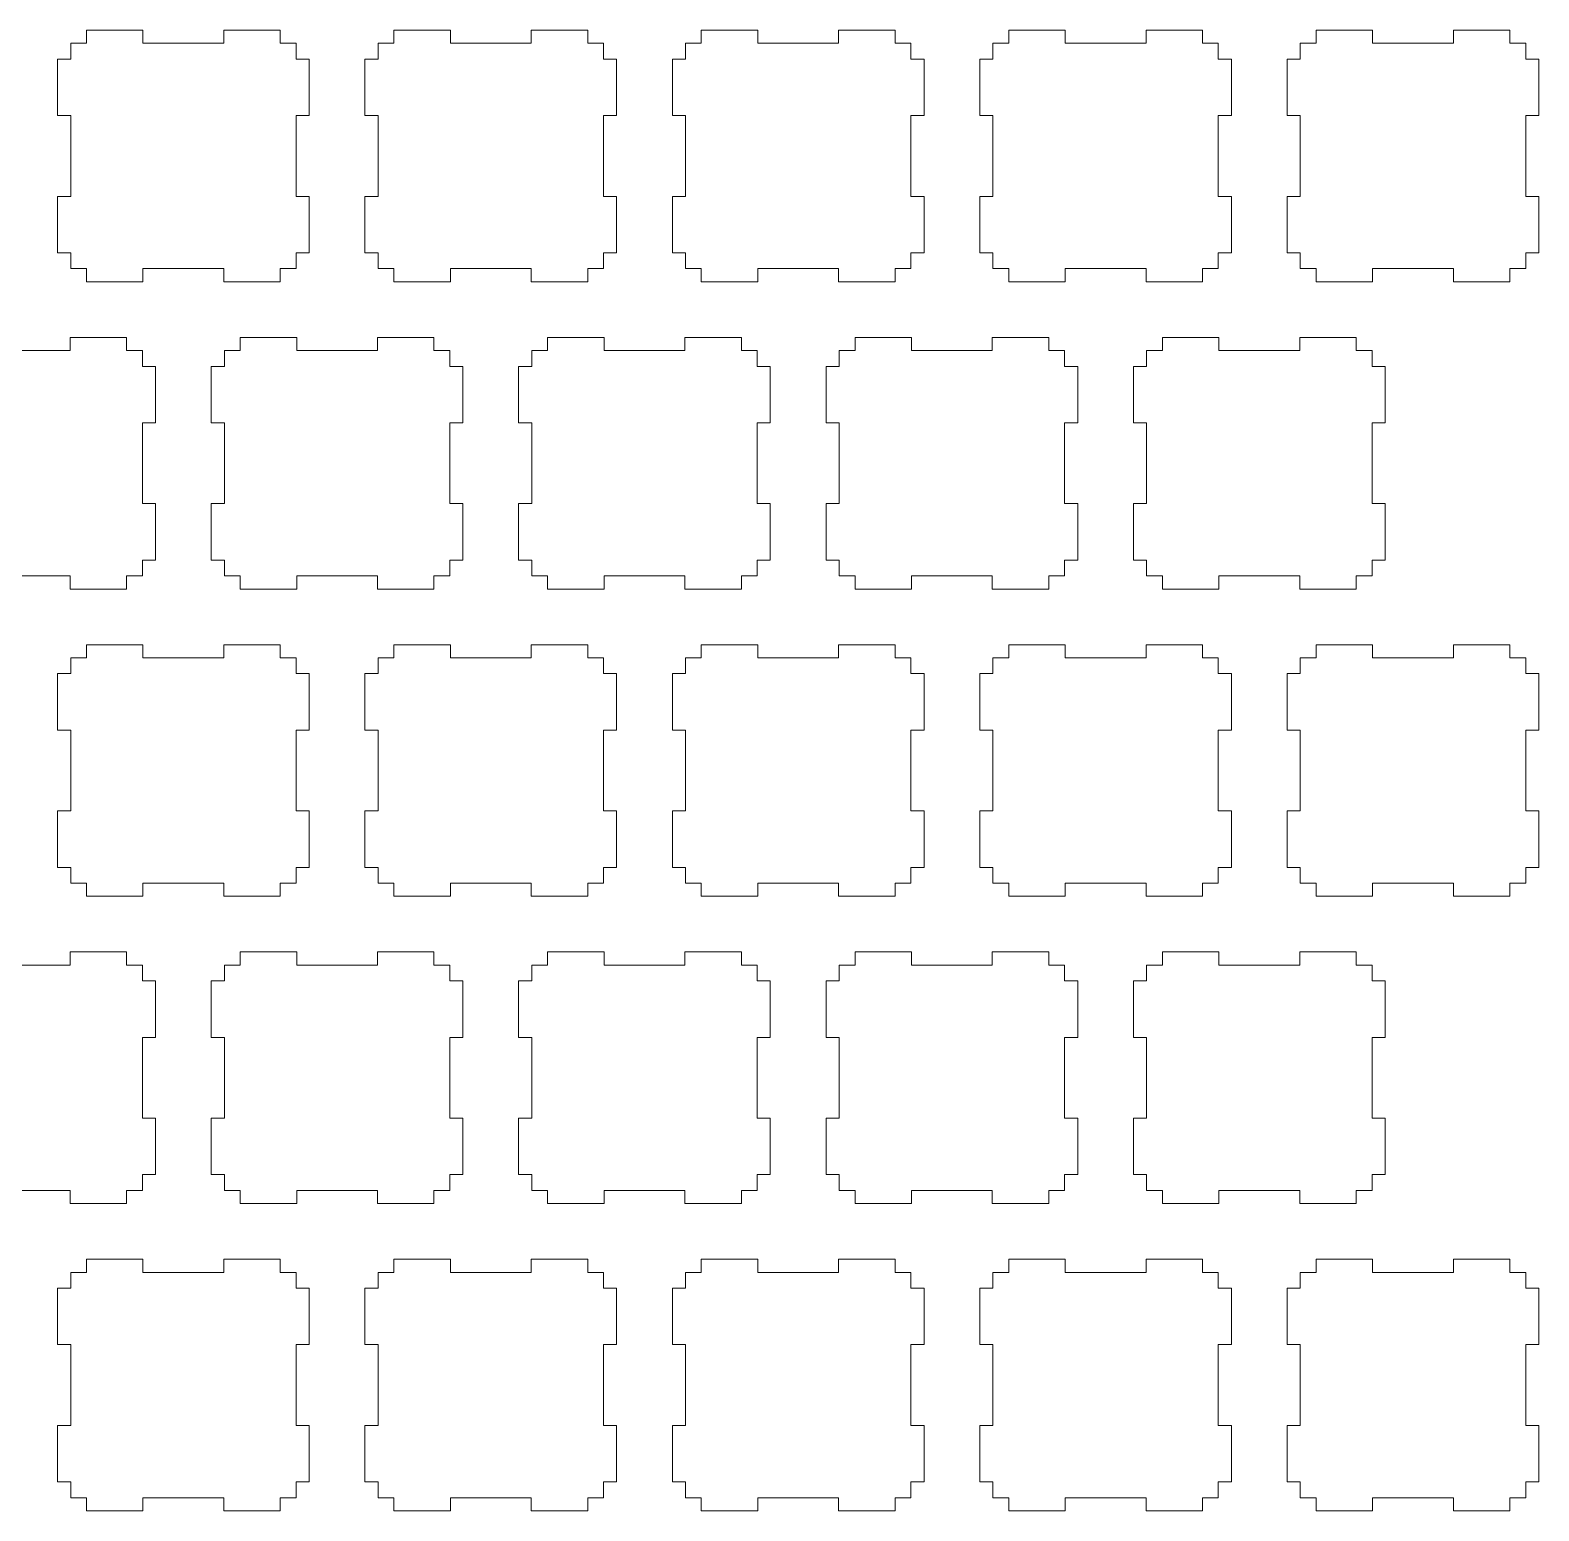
# Model space of a CAD drawing. Header units: inches. Extents: x -3.3 to 9.6, y -4.3 to 1.8.
# Drawn here: x 5.927 to 9.607, y -3 to 0.614 of the extents above; entities that cross this region are included whole.
import ezdxf

# ---------------------------------------------------------------- set-up
doc = ezdxf.new("R2010")
doc.units = ezdxf.units.IN
doc.layers.add('Geometry', color=7, linetype='Continuous', lineweight=18)

msp = doc.modelspace()

# ---------------------------------------------------------------- linework, layer by layer
at = {"layer": 'Geometry'}
for p, q in [((6.064, 0.582), (6.064, 0.614)), ((6.064, 0.614), (6.2018, 0.614)), ((6.2018, 0.614), (6.2018, 0.582)), ((6.399, 0.582), (6.399, 0.614)), ((6.399, 0.614), (6.5368, 0.614)), ((6.5368, 0.614), (6.5368, 0.582)), ((6.814, 0.582), (6.814, 0.614)), ((6.814, 0.614), (6.9518, 0.614)), ((6.9518, 0.614), (6.9518, 0.582)), ((7.149, 0.582), (7.149, 0.614)), ((7.149, 0.614), (7.2868, 0.614)), ((7.2868, 0.614), (7.2868, 0.582)), ((7.564, 0.582), (7.564, 0.614)), ((7.564, 0.614), (7.7018, 0.614)), ((7.7018, 0.614), (7.7018, 0.582)), ((7.899, 0.582), (7.899, 0.614)), ((7.899, 0.614), (8.0368, 0.614)), ((8.0368, 0.614), (8.0368, 0.582)), ((8.314, 0.582), (8.314, 0.614)), ((8.314, 0.614), (8.4518, 0.614)), ((8.4518, 0.614), (8.4518, 0.582)), ((8.649, 0.582), (8.649, 0.614)), ((8.649, 0.614), (8.7868, 0.614)), ((8.7868, 0.614), (8.7868, 0.582)), ((9.064, 0.582), (9.064, 0.614)), ((9.064, 0.614), (9.2018, 0.614)), ((9.2018, 0.614), (9.2018, 0.582)), ((9.399, 0.582), (9.399, 0.614)), ((9.399, 0.614), (9.5368, 0.614)), ((9.5368, 0.614), (9.5368, 0.582)), ((6.0254, 0.5434), (6.0254, 0.582)), ((6.0254, 0.582), (6.064, 0.582)), ((6.2018, 0.582), (6.399, 0.582)), ((6.5368, 0.582), (6.5754, 0.582)), ((6.5754, 0.582), (6.5754, 0.5434)), ((6.7754, 0.5434), (6.7754, 0.582)), ((6.7754, 0.582), (6.814, 0.582)), ((6.9518, 0.582), (7.149, 0.582)), ((7.2868, 0.582), (7.3254, 0.582)), ((7.3254, 0.582), (7.3254, 0.5434)), ((7.5254, 0.5434), (7.5254, 0.582)), ((7.5254, 0.582), (7.564, 0.582)), ((7.7018, 0.582), (7.899, 0.582)), ((8.0368, 0.582), (8.0754, 0.582)), ((8.0754, 0.582), (8.0754, 0.5434)), ((8.2754, 0.5434), (8.2754, 0.582)), ((8.2754, 0.582), (8.314, 0.582)), ((8.4518, 0.582), (8.649, 0.582)), ((8.7868, 0.582), (8.8254, 0.582)), ((8.8254, 0.582), (8.8254, 0.5434)), ((9.0254, 0.5434), (9.0254, 0.582)), ((9.0254, 0.582), (9.064, 0.582)), ((9.2018, 0.582), (9.399, 0.582)), ((9.5368, 0.582), (9.5754, 0.582)), ((9.5754, 0.582), (9.5754, 0.5434)), ((5.9934, 0.4056), (5.9934, 0.5434)), ((5.9934, 0.5434), (6.0254, 0.5434)), ((6.5754, 0.5434), (6.6074, 0.5434)), ((6.6074, 0.5434), (6.6074, 0.4056)), ((6.7434, 0.4056), (6.7434, 0.5434)), ((6.7434, 0.5434), (6.7754, 0.5434)), ((7.3254, 0.5434), (7.3574, 0.5434)), ((7.3574, 0.5434), (7.3574, 0.4056)), ((7.4934, 0.4056), (7.4934, 0.5434)), ((7.4934, 0.5434), (7.5254, 0.5434)), ((8.0754, 0.5434), (8.1074, 0.5434)), ((8.1074, 0.5434), (8.1074, 0.4056)), ((8.2434, 0.4056), (8.2434, 0.5434)), ((8.2434, 0.5434), (8.2754, 0.5434)), ((8.8254, 0.5434), (8.8574, 0.5434)), ((8.8574, 0.5434), (8.8574, 0.4056)), ((8.9934, 0.4056), (8.9934, 0.5434)), ((8.9934, 0.5434), (9.0254, 0.5434)), ((9.5754, 0.5434), (9.6074, 0.5434)), ((9.6074, 0.5434), (9.6074, 0.4056)), ((6.0254, 0.4056), (5.9934, 0.4056)), ((6.0254, 0.2084), (6.0254, 0.4056)), ((6.6074, 0.4056), (6.5754, 0.4056)), ((6.5754, 0.4056), (6.5754, 0.2084)), ((6.7754, 0.4056), (6.7434, 0.4056)), ((6.7754, 0.2084), (6.7754, 0.4056)), ((7.3574, 0.4056), (7.3254, 0.4056)), ((7.3254, 0.4056), (7.3254, 0.2084)), ((7.5254, 0.4056), (7.4934, 0.4056)), ((7.5254, 0.2084), (7.5254, 0.4056)), ((8.1074, 0.4056), (8.0754, 0.4056)), ((8.0754, 0.4056), (8.0754, 0.2084)), ((8.2754, 0.4056), (8.2434, 0.4056)), ((8.2754, 0.2084), (8.2754, 0.4056)), ((8.8574, 0.4056), (8.8254, 0.4056)), ((8.8254, 0.4056), (8.8254, 0.2084)), ((9.0254, 0.4056), (8.9934, 0.4056)), ((9.0254, 0.2084), (9.0254, 0.4056)), ((9.6074, 0.4056), (9.5754, 0.4056)), ((9.5754, 0.4056), (9.5754, 0.2084)), ((5.9934, 0.0706), (5.9934, 0.2084)), ((5.9934, 0.2084), (6.0254, 0.2084)), ((6.5754, 0.2084), (6.6074, 0.2084)), ((6.6074, 0.2084), (6.6074, 0.0706)), ((6.7434, 0.0706), (6.7434, 0.2084)), ((6.7434, 0.2084), (6.7754, 0.2084)), ((7.3254, 0.2084), (7.3574, 0.2084)), ((7.3574, 0.2084), (7.3574, 0.0706)), ((7.4934, 0.0706), (7.4934, 0.2084)), ((7.4934, 0.2084), (7.5254, 0.2084)), ((8.0754, 0.2084), (8.1074, 0.2084)), ((8.1074, 0.2084), (8.1074, 0.0706)), ((8.2434, 0.0706), (8.2434, 0.2084)), ((8.2434, 0.2084), (8.2754, 0.2084)), ((8.8254, 0.2084), (8.8574, 0.2084)), ((8.8574, 0.2084), (8.8574, 0.0706)), ((8.9934, 0.0706), (8.9934, 0.2084)), ((8.9934, 0.2084), (9.0254, 0.2084)), ((9.5754, 0.2084), (9.6074, 0.2084)), ((9.6074, 0.2084), (9.6074, 0.0706)), ((5.9934, 0.0706), (6.0254, 0.0706)), ((6.0254, 0.0706), (6.0254, 0.032)), ((6.6074, 0.0706), (6.5754, 0.0706)), ((6.5754, 0.0706), (6.5754, 0.032)), ((6.7434, 0.0706), (6.7754, 0.0706)), ((6.7754, 0.0706), (6.7754, 0.032)), ((7.3574, 0.0706), (7.3254, 0.0706)), ((7.3254, 0.0706), (7.3254, 0.032)), ((7.4934, 0.0706), (7.5254, 0.0706)), ((7.5254, 0.0706), (7.5254, 0.032)), ((8.1074, 0.0706), (8.0754, 0.0706)), ((8.0754, 0.0706), (8.0754, 0.032)), ((8.2434, 0.0706), (8.2754, 0.0706)), ((8.2754, 0.0706), (8.2754, 0.032)), ((8.8574, 0.0706), (8.8254, 0.0706)), ((8.8254, 0.0706), (8.8254, 0.032)), ((8.9934, 0.0706), (9.0254, 0.0706)), ((9.0254, 0.0706), (9.0254, 0.032)), ((9.6074, 0.0706), (9.5754, 0.0706)), ((9.5754, 0.0706), (9.5754, 0.032)), ((6.0254, 0.032), (6.064, 0.032)), ((6.064, 0.032), (6.064, 0)), ((6.2018, 0), (6.064, 0)), ((6.399, 0.032), (6.2018, 0.032)), ((6.2018, 0.032), (6.2018, 0)), ((6.399, 0), (6.399, 0.032)), ((6.5368, 0), (6.399, 0)), ((6.5754, 0.032), (6.5368, 0.032)), ((6.5368, 0.032), (6.5368, 0)), ((6.7754, 0.032), (6.814, 0.032)), ((6.814, 0.032), (6.814, 0)), ((6.9518, 0), (6.814, 0)), ((7.149, 0.032), (6.9518, 0.032)), ((6.9518, 0.032), (6.9518, 0)), ((7.149, 0), (7.149, 0.032)), ((7.2868, 0), (7.149, 0)), ((7.3254, 0.032), (7.2868, 0.032)), ((7.2868, 0.032), (7.2868, 0)), ((7.5254, 0.032), (7.564, 0.032)), ((7.564, 0.032), (7.564, 0)), ((7.7018, 0), (7.564, 0)), ((7.899, 0.032), (7.7018, 0.032)), ((7.7018, 0.032), (7.7018, 0)), ((7.899, 0), (7.899, 0.032)), ((8.0368, 0), (7.899, 0)), ((8.0754, 0.032), (8.0368, 0.032)), ((8.0368, 0.032), (8.0368, 0)), ((8.2754, 0.032), (8.314, 0.032)), ((8.314, 0.032), (8.314, 0)), ((8.4518, 0), (8.314, 0)), ((8.649, 0.032), (8.4518, 0.032)), ((8.4518, 0.032), (8.4518, 0)), ((8.649, 0), (8.649, 0.032)), ((8.7868, 0), (8.649, 0)), ((8.8254, 0.032), (8.7868, 0.032)), ((8.7868, 0.032), (8.7868, 0)), ((9.0254, 0.032), (9.064, 0.032)), ((9.064, 0.032), (9.064, 0)), ((9.2018, 0), (9.064, 0)), ((9.399, 0.032), (9.2018, 0.032)), ((9.2018, 0.032), (9.2018, 0)), ((9.399, 0), (9.399, 0.032)), ((9.5368, 0), (9.399, 0)), ((9.5754, 0.032), (9.5368, 0.032)), ((9.5368, 0.032), (9.5368, 0)), ((6.024, -0.168), (6.024, -0.136)), ((6.024, -0.136), (6.1618, -0.136)), ((6.1618, -0.136), (6.1618, -0.168)), ((6.439, -0.168), (6.439, -0.136)), ((6.439, -0.136), (6.5768, -0.136)), ((6.5768, -0.136), (6.5768, -0.168)), ((6.774, -0.168), (6.774, -0.136)), ((6.774, -0.136), (6.9118, -0.136)), ((6.9118, -0.136), (6.9118, -0.168)), ((7.189, -0.168), (7.189, -0.136)), ((7.189, -0.136), (7.3268, -0.136)), ((7.3268, -0.136), (7.3268, -0.168)), ((7.524, -0.168), (7.524, -0.136)), ((7.524, -0.136), (7.6618, -0.136)), ((7.6618, -0.136), (7.6618, -0.168)), ((7.939, -0.168), (7.939, -0.136)), ((7.939, -0.136), (8.0768, -0.136)), ((8.0768, -0.136), (8.0768, -0.168)), ((8.274, -0.168), (8.274, -0.136)), ((8.274, -0.136), (8.4118, -0.136)), ((8.4118, -0.136), (8.4118, -0.168)), ((8.689, -0.168), (8.689, -0.136)), ((8.689, -0.136), (8.8268, -0.136)), ((8.8268, -0.136), (8.8268, -0.168)), ((9.024, -0.168), (9.024, -0.136)), ((9.024, -0.136), (9.1618, -0.136)), ((9.1618, -0.136), (9.1618, -0.168)), ((5.8268, -0.168), (6.024, -0.168)), ((6.1618, -0.168), (6.2004, -0.168)), ((6.2004, -0.168), (6.2004, -0.2066)), ((6.4004, -0.2066), (6.4004, -0.168)), ((6.4004, -0.168), (6.439, -0.168)), ((6.5768, -0.168), (6.774, -0.168)), ((6.9118, -0.168), (6.9504, -0.168)), ((6.9504, -0.168), (6.9504, -0.2066)), ((7.1504, -0.2066), (7.1504, -0.168)), ((7.1504, -0.168), (7.189, -0.168)), ((7.3268, -0.168), (7.524, -0.168)), ((7.6618, -0.168), (7.7004, -0.168)), ((7.7004, -0.168), (7.7004, -0.2066)), ((7.9004, -0.2066), (7.9004, -0.168)), ((7.9004, -0.168), (7.939, -0.168)), ((8.0768, -0.168), (8.274, -0.168)), ((8.4118, -0.168), (8.4504, -0.168)), ((8.4504, -0.168), (8.4504, -0.2066)), ((8.6504, -0.2066), (8.6504, -0.168)), ((8.6504, -0.168), (8.689, -0.168)), ((8.8268, -0.168), (9.024, -0.168)), ((9.1618, -0.168), (9.2004, -0.168)), ((9.2004, -0.168), (9.2004, -0.2066)), ((6.2004, -0.2066), (6.2324, -0.2066)), ((6.2324, -0.2066), (6.2324, -0.3444)), ((6.3684, -0.3444), (6.3684, -0.2066)), ((6.3684, -0.2066), (6.4004, -0.2066)), ((6.9504, -0.2066), (6.9824, -0.2066)), ((6.9824, -0.2066), (6.9824, -0.3444)), ((7.1184, -0.3444), (7.1184, -0.2066)), ((7.1184, -0.2066), (7.1504, -0.2066)), ((7.7004, -0.2066), (7.7324, -0.2066)), ((7.7324, -0.2066), (7.7324, -0.3444)), ((7.8684, -0.3444), (7.8684, -0.2066)), ((7.8684, -0.2066), (7.9004, -0.2066)), ((8.4504, -0.2066), (8.4824, -0.2066)), ((8.4824, -0.2066), (8.4824, -0.3444)), ((8.6184, -0.3444), (8.6184, -0.2066)), ((8.6184, -0.2066), (8.6504, -0.2066)), ((9.2004, -0.2066), (9.2324, -0.2066)), ((9.2324, -0.2066), (9.2324, -0.3444)), ((6.2324, -0.3444), (6.2004, -0.3444)), ((6.2004, -0.3444), (6.2004, -0.5416)), ((6.4004, -0.3444), (6.3684, -0.3444)), ((6.4004, -0.5416), (6.4004, -0.3444)), ((6.9824, -0.3444), (6.9504, -0.3444)), ((6.9504, -0.3444), (6.9504, -0.5416)), ((7.1504, -0.3444), (7.1184, -0.3444)), ((7.1504, -0.5416), (7.1504, -0.3444)), ((7.7324, -0.3444), (7.7004, -0.3444)), ((7.7004, -0.3444), (7.7004, -0.5416)), ((7.9004, -0.3444), (7.8684, -0.3444)), ((7.9004, -0.5416), (7.9004, -0.3444)), ((8.4824, -0.3444), (8.4504, -0.3444)), ((8.4504, -0.3444), (8.4504, -0.5416)), ((8.6504, -0.3444), (8.6184, -0.3444)), ((8.6504, -0.5416), (8.6504, -0.3444)), ((9.2324, -0.3444), (9.2004, -0.3444)), ((9.2004, -0.3444), (9.2004, -0.5416)), ((6.2004, -0.5416), (6.2324, -0.5416)), ((6.2324, -0.5416), (6.2324, -0.6794)), ((6.3684, -0.6794), (6.3684, -0.5416)), ((6.3684, -0.5416), (6.4004, -0.5416)), ((6.9504, -0.5416), (6.9824, -0.5416)), ((6.9824, -0.5416), (6.9824, -0.6794)), ((7.1184, -0.6794), (7.1184, -0.5416)), ((7.1184, -0.5416), (7.1504, -0.5416)), ((7.7004, -0.5416), (7.7324, -0.5416)), ((7.7324, -0.5416), (7.7324, -0.6794)), ((7.8684, -0.6794), (7.8684, -0.5416)), ((7.8684, -0.5416), (7.9004, -0.5416)), ((8.4504, -0.5416), (8.4824, -0.5416)), ((8.4824, -0.5416), (8.4824, -0.6794)), ((8.6184, -0.6794), (8.6184, -0.5416)), ((8.6184, -0.5416), (8.6504, -0.5416)), ((9.2004, -0.5416), (9.2324, -0.5416)), ((9.2324, -0.5416), (9.2324, -0.6794)), ((6.2324, -0.6794), (6.2004, -0.6794)), ((6.2004, -0.6794), (6.2004, -0.718)), ((6.3684, -0.6794), (6.4004, -0.6794)), ((6.4004, -0.6794), (6.4004, -0.718)), ((6.9824, -0.6794), (6.9504, -0.6794)), ((6.9504, -0.6794), (6.9504, -0.718)), ((7.1184, -0.6794), (7.1504, -0.6794)), ((7.1504, -0.6794), (7.1504, -0.718)), ((7.7324, -0.6794), (7.7004, -0.6794)), ((7.7004, -0.6794), (7.7004, -0.718)), ((7.8684, -0.6794), (7.9004, -0.6794)), ((7.9004, -0.6794), (7.9004, -0.718)), ((8.4824, -0.6794), (8.4504, -0.6794)), ((8.4504, -0.6794), (8.4504, -0.718)), ((8.6184, -0.6794), (8.6504, -0.6794)), ((8.6504, -0.6794), (8.6504, -0.718)), ((9.2324, -0.6794), (9.2004, -0.6794)), ((9.2004, -0.6794), (9.2004, -0.718)), ((6.024, -0.718), (5.8268, -0.718)), ((6.024, -0.75), (6.024, -0.718)), ((6.2004, -0.718), (6.1618, -0.718)), ((6.1618, -0.718), (6.1618, -0.75)), ((6.4004, -0.718), (6.439, -0.718)), ((6.439, -0.718), (6.439, -0.75)), ((6.774, -0.718), (6.5768, -0.718)), ((6.5768, -0.718), (6.5768, -0.75)), ((6.774, -0.75), (6.774, -0.718)), ((6.9504, -0.718), (6.9118, -0.718)), ((6.9118, -0.718), (6.9118, -0.75)), ((7.1504, -0.718), (7.189, -0.718)), ((7.189, -0.718), (7.189, -0.75)), ((7.524, -0.718), (7.3268, -0.718)), ((7.3268, -0.718), (7.3268, -0.75)), ((7.524, -0.75), (7.524, -0.718)), ((7.7004, -0.718), (7.6618, -0.718)), ((7.6618, -0.718), (7.6618, -0.75)), ((7.9004, -0.718), (7.939, -0.718)), ((7.939, -0.718), (7.939, -0.75)), ((8.274, -0.718), (8.0768, -0.718)), ((8.0768, -0.718), (8.0768, -0.75)), ((8.274, -0.75), (8.274, -0.718)), ((8.4504, -0.718), (8.4118, -0.718)), ((8.4118, -0.718), (8.4118, -0.75)), ((8.6504, -0.718), (8.689, -0.718)), ((8.689, -0.718), (8.689, -0.75)), ((9.024, -0.718), (8.8268, -0.718)), ((8.8268, -0.718), (8.8268, -0.75)), ((9.024, -0.75), (9.024, -0.718)), ((9.2004, -0.718), (9.1618, -0.718)), ((9.1618, -0.718), (9.1618, -0.75)), ((6.1618, -0.75), (6.024, -0.75)), ((6.5768, -0.75), (6.439, -0.75)), ((6.9118, -0.75), (6.774, -0.75)), ((7.3268, -0.75), (7.189, -0.75)), ((7.6618, -0.75), (7.524, -0.75)), ((8.0768, -0.75), (7.939, -0.75)), ((8.4118, -0.75), (8.274, -0.75)), ((8.8268, -0.75), (8.689, -0.75)), ((9.1618, -0.75), (9.024, -0.75)), ((6.0254, -0.9566), (6.0254, -0.918)), ((6.0254, -0.918), (6.064, -0.918)), ((6.064, -0.918), (6.064, -0.886)), ((6.064, -0.886), (6.2018, -0.886)), ((6.2018, -0.886), (6.2018, -0.918)), ((6.2018, -0.918), (6.399, -0.918)), ((6.399, -0.918), (6.399, -0.886)), ((6.399, -0.886), (6.5368, -0.886)), ((6.5368, -0.886), (6.5368, -0.918)), ((6.5368, -0.918), (6.5754, -0.918)), ((6.5754, -0.918), (6.5754, -0.9566)), ((6.7754, -0.9566), (6.7754, -0.918)), ((6.7754, -0.918), (6.814, -0.918)), ((6.814, -0.918), (6.814, -0.886)), ((6.814, -0.886), (6.9518, -0.886)), ((6.9518, -0.886), (6.9518, -0.918)), ((6.9518, -0.918), (7.149, -0.918)), ((7.149, -0.918), (7.149, -0.886)), ((7.149, -0.886), (7.2868, -0.886)), ((7.2868, -0.886), (7.2868, -0.918)), ((7.2868, -0.918), (7.3254, -0.918)), ((7.3254, -0.918), (7.3254, -0.9566)), ((7.5254, -0.9566), (7.5254, -0.918)), ((7.5254, -0.918), (7.564, -0.918)), ((7.564, -0.918), (7.564, -0.886)), ((7.564, -0.886), (7.7018, -0.886)), ((7.7018, -0.886), (7.7018, -0.918)), ((7.7018, -0.918), (7.899, -0.918)), ((7.899, -0.918), (7.899, -0.886)), ((7.899, -0.886), (8.0368, -0.886)), ((8.0368, -0.886), (8.0368, -0.918)), ((8.0368, -0.918), (8.0754, -0.918)), ((8.0754, -0.918), (8.0754, -0.9566)), ((8.2754, -0.9566), (8.2754, -0.918)), ((8.2754, -0.918), (8.314, -0.918)), ((8.314, -0.918), (8.314, -0.886)), ((8.314, -0.886), (8.4518, -0.886)), ((8.4518, -0.886), (8.4518, -0.918)), ((8.4518, -0.918), (8.649, -0.918)), ((8.649, -0.918), (8.649, -0.886)), ((8.649, -0.886), (8.7868, -0.886)), ((8.7868, -0.886), (8.7868, -0.918)), ((8.7868, -0.918), (8.8254, -0.918)), ((8.8254, -0.918), (8.8254, -0.9566)), ((9.0254, -0.9566), (9.0254, -0.918)), ((9.0254, -0.918), (9.064, -0.918)), ((9.064, -0.918), (9.064, -0.886)), ((9.064, -0.886), (9.2018, -0.886)), ((9.2018, -0.886), (9.2018, -0.918)), ((9.2018, -0.918), (9.399, -0.918)), ((9.399, -0.918), (9.399, -0.886)), ((9.399, -0.886), (9.5368, -0.886)), ((9.5368, -0.886), (9.5368, -0.918)), ((9.5368, -0.918), (9.5754, -0.918)), ((9.5754, -0.918), (9.5754, -0.9566)), ((5.9934, -1.0944), (5.9934, -0.9566)), ((5.9934, -0.9566), (6.0254, -0.9566)), ((6.5754, -0.9566), (6.6074, -0.9566)), ((6.6074, -0.9566), (6.6074, -1.0944)), ((6.7434, -1.0944), (6.7434, -0.9566)), ((6.7434, -0.9566), (6.7754, -0.9566)), ((7.3254, -0.9566), (7.3574, -0.9566)), ((7.3574, -0.9566), (7.3574, -1.0944)), ((7.4934, -1.0944), (7.4934, -0.9566)), ((7.4934, -0.9566), (7.5254, -0.9566)), ((8.0754, -0.9566), (8.1074, -0.9566)), ((8.1074, -0.9566), (8.1074, -1.0944)), ((8.2434, -1.0944), (8.2434, -0.9566)), ((8.2434, -0.9566), (8.2754, -0.9566)), ((8.8254, -0.9566), (8.8574, -0.9566)), ((8.8574, -0.9566), (8.8574, -1.0944)), ((8.9934, -1.0944), (8.9934, -0.9566)), ((8.9934, -0.9566), (9.0254, -0.9566)), ((9.5754, -0.9566), (9.6074, -0.9566)), ((9.6074, -0.9566), (9.6074, -1.0944)), ((6.0254, -1.0944), (5.9934, -1.0944)), ((6.0254, -1.2916), (6.0254, -1.0944)), ((6.6074, -1.0944), (6.5754, -1.0944)), ((6.5754, -1.0944), (6.5754, -1.2916)), ((6.7754, -1.0944), (6.7434, -1.0944)), ((6.7754, -1.2916), (6.7754, -1.0944)), ((7.3574, -1.0944), (7.3254, -1.0944)), ((7.3254, -1.0944), (7.3254, -1.2916)), ((7.5254, -1.0944), (7.4934, -1.0944)), ((7.5254, -1.2916), (7.5254, -1.0944)), ((8.1074, -1.0944), (8.0754, -1.0944)), ((8.0754, -1.0944), (8.0754, -1.2916)), ((8.2754, -1.0944), (8.2434, -1.0944)), ((8.2754, -1.2916), (8.2754, -1.0944)), ((8.8574, -1.0944), (8.8254, -1.0944)), ((8.8254, -1.0944), (8.8254, -1.2916)), ((9.0254, -1.0944), (8.9934, -1.0944)), ((9.0254, -1.2916), (9.0254, -1.0944)), ((9.6074, -1.0944), (9.5754, -1.0944)), ((9.5754, -1.0944), (9.5754, -1.2916)), ((5.9934, -1.4294), (5.9934, -1.2916)), ((5.9934, -1.2916), (6.0254, -1.2916)), ((6.5754, -1.2916), (6.6074, -1.2916)), ((6.6074, -1.2916), (6.6074, -1.4294)), ((6.7434, -1.4294), (6.7434, -1.2916)), ((6.7434, -1.2916), (6.7754, -1.2916)), ((7.3254, -1.2916), (7.3574, -1.2916)), ((7.3574, -1.2916), (7.3574, -1.4294)), ((7.4934, -1.4294), (7.4934, -1.2916)), ((7.4934, -1.2916), (7.5254, -1.2916)), ((8.0754, -1.2916), (8.1074, -1.2916)), ((8.1074, -1.2916), (8.1074, -1.4294)), ((8.2434, -1.4294), (8.2434, -1.2916)), ((8.2434, -1.2916), (8.2754, -1.2916)), ((8.8254, -1.2916), (8.8574, -1.2916)), ((8.8574, -1.2916), (8.8574, -1.4294)), ((8.9934, -1.4294), (8.9934, -1.2916)), ((8.9934, -1.2916), (9.0254, -1.2916)), ((9.5754, -1.2916), (9.6074, -1.2916)), ((9.6074, -1.2916), (9.6074, -1.4294)), ((5.9934, -1.4294), (6.0254, -1.4294)), ((6.0254, -1.4294), (6.0254, -1.468)), ((6.6074, -1.4294), (6.5754, -1.4294)), ((6.5754, -1.4294), (6.5754, -1.468)), ((6.7434, -1.4294), (6.7754, -1.4294)), ((6.7754, -1.4294), (6.7754, -1.468)), ((7.3574, -1.4294), (7.3254, -1.4294)), ((7.3254, -1.4294), (7.3254, -1.468)), ((7.4934, -1.4294), (7.5254, -1.4294)), ((7.5254, -1.4294), (7.5254, -1.468)), ((8.1074, -1.4294), (8.0754, -1.4294)), ((8.0754, -1.4294), (8.0754, -1.468)), ((8.2434, -1.4294), (8.2754, -1.4294)), ((8.2754, -1.4294), (8.2754, -1.468)), ((8.8574, -1.4294), (8.8254, -1.4294)), ((8.8254, -1.4294), (8.8254, -1.468)), ((8.9934, -1.4294), (9.0254, -1.4294)), ((9.0254, -1.4294), (9.0254, -1.468)), ((9.6074, -1.4294), (9.5754, -1.4294)), ((9.5754, -1.4294), (9.5754, -1.468)), ((6.0254, -1.468), (6.064, -1.468)), ((6.064, -1.468), (6.064, -1.5)), ((6.399, -1.468), (6.2018, -1.468)), ((6.2018, -1.468), (6.2018, -1.5)), ((6.399, -1.5), (6.399, -1.468)), ((6.5754, -1.468), (6.5368, -1.468)), ((6.5368, -1.468), (6.5368, -1.5)), ((6.7754, -1.468), (6.814, -1.468)), ((6.814, -1.468), (6.814, -1.5)), ((7.149, -1.468), (6.9518, -1.468)), ((6.9518, -1.468), (6.9518, -1.5)), ((7.149, -1.5), (7.149, -1.468)), ((7.3254, -1.468), (7.2868, -1.468)), ((7.2868, -1.468), (7.2868, -1.5)), ((7.5254, -1.468), (7.564, -1.468)), ((7.564, -1.468), (7.564, -1.5)), ((7.899, -1.468), (7.7018, -1.468)), ((7.7018, -1.468), (7.7018, -1.5)), ((7.899, -1.5), (7.899, -1.468)), ((8.0754, -1.468), (8.0368, -1.468)), ((8.0368, -1.468), (8.0368, -1.5)), ((8.2754, -1.468), (8.314, -1.468)), ((8.314, -1.468), (8.314, -1.5)), ((8.649, -1.468), (8.4518, -1.468)), ((8.4518, -1.468), (8.4518, -1.5)), ((8.649, -1.5), (8.649, -1.468)), ((8.8254, -1.468), (8.7868, -1.468)), ((8.7868, -1.468), (8.7868, -1.5)), ((9.0254, -1.468), (9.064, -1.468)), ((9.064, -1.468), (9.064, -1.5)), ((9.399, -1.468), (9.2018, -1.468)), ((9.2018, -1.468), (9.2018, -1.5)), ((9.399, -1.5), (9.399, -1.468)), ((9.5754, -1.468), (9.5368, -1.468)), ((9.5368, -1.468), (9.5368, -1.5)), ((6.2018, -1.5), (6.064, -1.5)), ((6.5368, -1.5), (6.399, -1.5)), ((6.9518, -1.5), (6.814, -1.5)), ((7.2868, -1.5), (7.149, -1.5)), ((7.7018, -1.5), (7.564, -1.5)), ((8.0368, -1.5), (7.899, -1.5)), ((8.4518, -1.5), (8.314, -1.5)), ((8.7868, -1.5), (8.649, -1.5)), ((9.2018, -1.5), (9.064, -1.5)), ((9.5368, -1.5), (9.399, -1.5)), ((6.024, -1.668), (6.024, -1.636)), ((6.024, -1.636), (6.1618, -1.636)), ((6.1618, -1.636), (6.1618, -1.668)), ((6.439, -1.668), (6.439, -1.636)), ((6.439, -1.636), (6.5768, -1.636)), ((6.5768, -1.636), (6.5768, -1.668)), ((6.774, -1.668), (6.774, -1.636)), ((6.774, -1.636), (6.9118, -1.636)), ((6.9118, -1.636), (6.9118, -1.668)), ((7.189, -1.668), (7.189, -1.636)), ((7.189, -1.636), (7.3268, -1.636)), ((7.3268, -1.636), (7.3268, -1.668)), ((7.524, -1.668), (7.524, -1.636)), ((7.524, -1.636), (7.6618, -1.636)), ((7.6618, -1.636), (7.6618, -1.668)), ((7.939, -1.668), (7.939, -1.636)), ((7.939, -1.636), (8.0768, -1.636)), ((8.0768, -1.636), (8.0768, -1.668)), ((8.274, -1.668), (8.274, -1.636)), ((8.274, -1.636), (8.4118, -1.636)), ((8.4118, -1.636), (8.4118, -1.668)), ((8.689, -1.668), (8.689, -1.636)), ((8.689, -1.636), (8.8268, -1.636)), ((8.8268, -1.636), (8.8268, -1.668)), ((9.024, -1.668), (9.024, -1.636)), ((9.024, -1.636), (9.1618, -1.636)), ((9.1618, -1.636), (9.1618, -1.668)), ((5.8268, -1.668), (6.024, -1.668)), ((6.1618, -1.668), (6.2004, -1.668)), ((6.2004, -1.668), (6.2004, -1.7066)), ((6.4004, -1.7066), (6.4004, -1.668)), ((6.4004, -1.668), (6.439, -1.668)), ((6.5768, -1.668), (6.774, -1.668)), ((6.9118, -1.668), (6.9504, -1.668)), ((6.9504, -1.668), (6.9504, -1.7066)), ((7.1504, -1.7066), (7.1504, -1.668)), ((7.1504, -1.668), (7.189, -1.668)), ((7.3268, -1.668), (7.524, -1.668)), ((7.6618, -1.668), (7.7004, -1.668)), ((7.7004, -1.668), (7.7004, -1.7066)), ((7.9004, -1.7066), (7.9004, -1.668)), ((7.9004, -1.668), (7.939, -1.668)), ((8.0768, -1.668), (8.274, -1.668)), ((8.4118, -1.668), (8.4504, -1.668)), ((8.4504, -1.668), (8.4504, -1.7066)), ((8.6504, -1.7066), (8.6504, -1.668)), ((8.6504, -1.668), (8.689, -1.668)), ((8.8268, -1.668), (9.024, -1.668)), ((9.1618, -1.668), (9.2004, -1.668)), ((9.2004, -1.668), (9.2004, -1.7066)), ((6.2004, -1.7066), (6.2324, -1.7066)), ((6.2324, -1.7066), (6.2324, -1.8444)), ((6.3684, -1.8444), (6.3684, -1.7066)), ((6.3684, -1.7066), (6.4004, -1.7066)), ((6.9504, -1.7066), (6.9824, -1.7066)), ((6.9824, -1.7066), (6.9824, -1.8444)), ((7.1184, -1.8444), (7.1184, -1.7066)), ((7.1184, -1.7066), (7.1504, -1.7066)), ((7.7004, -1.7066), (7.7324, -1.7066)), ((7.7324, -1.7066), (7.7324, -1.8444)), ((7.8684, -1.8444), (7.8684, -1.7066)), ((7.8684, -1.7066), (7.9004, -1.7066)), ((8.4504, -1.7066), (8.4824, -1.7066)), ((8.4824, -1.7066), (8.4824, -1.8444)), ((8.6184, -1.8444), (8.6184, -1.7066)), ((8.6184, -1.7066), (8.6504, -1.7066)), ((9.2004, -1.7066), (9.2324, -1.7066)), ((9.2324, -1.7066), (9.2324, -1.8444)), ((6.2324, -1.8444), (6.2004, -1.8444)), ((6.2004, -1.8444), (6.2004, -2.0416)), ((6.4004, -1.8444), (6.3684, -1.8444)), ((6.4004, -2.0416), (6.4004, -1.8444)), ((6.9824, -1.8444), (6.9504, -1.8444)), ((6.9504, -1.8444), (6.9504, -2.0416)), ((7.1504, -1.8444), (7.1184, -1.8444)), ((7.1504, -2.0416), (7.1504, -1.8444)), ((7.7324, -1.8444), (7.7004, -1.8444)), ((7.7004, -1.8444), (7.7004, -2.0416)), ((7.9004, -1.8444), (7.8684, -1.8444)), ((7.9004, -2.0416), (7.9004, -1.8444)), ((8.4824, -1.8444), (8.4504, -1.8444)), ((8.4504, -1.8444), (8.4504, -2.0416)), ((8.6504, -1.8444), (8.6184, -1.8444)), ((8.6504, -2.0416), (8.6504, -1.8444)), ((9.2324, -1.8444), (9.2004, -1.8444)), ((9.2004, -1.8444), (9.2004, -2.0416)), ((6.2004, -2.0416), (6.2324, -2.0416)), ((6.2324, -2.0416), (6.2324, -2.1794)), ((6.3684, -2.1794), (6.3684, -2.0416)), ((6.3684, -2.0416), (6.4004, -2.0416)), ((6.9504, -2.0416), (6.9824, -2.0416)), ((6.9824, -2.0416), (6.9824, -2.1794)), ((7.1184, -2.1794), (7.1184, -2.0416)), ((7.1184, -2.0416), (7.1504, -2.0416)), ((7.7004, -2.0416), (7.7324, -2.0416)), ((7.7324, -2.0416), (7.7324, -2.1794)), ((7.8684, -2.1794), (7.8684, -2.0416)), ((7.8684, -2.0416), (7.9004, -2.0416)), ((8.4504, -2.0416), (8.4824, -2.0416)), ((8.4824, -2.0416), (8.4824, -2.1794)), ((8.6184, -2.1794), (8.6184, -2.0416)), ((8.6184, -2.0416), (8.6504, -2.0416)), ((9.2004, -2.0416), (9.2324, -2.0416)), ((9.2324, -2.0416), (9.2324, -2.1794)), ((6.2324, -2.1794), (6.2004, -2.1794)), ((6.2004, -2.1794), (6.2004, -2.218)), ((6.3684, -2.1794), (6.4004, -2.1794)), ((6.4004, -2.1794), (6.4004, -2.218)), ((6.9824, -2.1794), (6.9504, -2.1794)), ((6.9504, -2.1794), (6.9504, -2.218)), ((7.1184, -2.1794), (7.1504, -2.1794)), ((7.1504, -2.1794), (7.1504, -2.218)), ((7.7324, -2.1794), (7.7004, -2.1794)), ((7.7004, -2.1794), (7.7004, -2.218)), ((7.8684, -2.1794), (7.9004, -2.1794)), ((7.9004, -2.1794), (7.9004, -2.218)), ((8.4824, -2.1794), (8.4504, -2.1794)), ((8.4504, -2.1794), (8.4504, -2.218)), ((8.6184, -2.1794), (8.6504, -2.1794)), ((8.6504, -2.1794), (8.6504, -2.218)), ((9.2324, -2.1794), (9.2004, -2.1794)), ((9.2004, -2.1794), (9.2004, -2.218)), ((6.024, -2.218), (5.8268, -2.218)), ((6.024, -2.25), (6.024, -2.218)), ((6.2004, -2.218), (6.1618, -2.218)), ((6.1618, -2.218), (6.1618, -2.25)), ((6.4004, -2.218), (6.439, -2.218)), ((6.439, -2.218), (6.439, -2.25)), ((6.774, -2.218), (6.5768, -2.218)), ((6.5768, -2.218), (6.5768, -2.25)), ((6.774, -2.25), (6.774, -2.218)), ((6.9504, -2.218), (6.9118, -2.218)), ((6.9118, -2.218), (6.9118, -2.25)), ((7.1504, -2.218), (7.189, -2.218)), ((7.189, -2.218), (7.189, -2.25)), ((7.524, -2.218), (7.3268, -2.218)), ((7.3268, -2.218), (7.3268, -2.25)), ((7.524, -2.25), (7.524, -2.218)), ((7.7004, -2.218), (7.6618, -2.218)), ((7.6618, -2.218), (7.6618, -2.25)), ((7.9004, -2.218), (7.939, -2.218)), ((7.939, -2.218), (7.939, -2.25)), ((8.274, -2.218), (8.0768, -2.218)), ((8.0768, -2.218), (8.0768, -2.25)), ((8.274, -2.25), (8.274, -2.218)), ((8.4504, -2.218), (8.4118, -2.218)), ((8.4118, -2.218), (8.4118, -2.25)), ((8.6504, -2.218), (8.689, -2.218)), ((8.689, -2.218), (8.689, -2.25)), ((9.024, -2.218), (8.8268, -2.218)), ((8.8268, -2.218), (8.8268, -2.25)), ((9.024, -2.25), (9.024, -2.218)), ((9.2004, -2.218), (9.1618, -2.218)), ((9.1618, -2.218), (9.1618, -2.25)), ((6.1618, -2.25), (6.024, -2.25)), ((6.5768, -2.25), (6.439, -2.25)), ((6.9118, -2.25), (6.774, -2.25)), ((7.3268, -2.25), (7.189, -2.25)), ((7.6618, -2.25), (7.524, -2.25)), ((8.0768, -2.25), (7.939, -2.25)), ((8.4118, -2.25), (8.274, -2.25)), ((8.8268, -2.25), (8.689, -2.25)), ((9.1618, -2.25), (9.024, -2.25)), ((6.064, -2.418), (6.064, -2.386)), ((6.064, -2.386), (6.2018, -2.386)), ((6.2018, -2.386), (6.2018, -2.418)), ((6.399, -2.418), (6.399, -2.386)), ((6.399, -2.386), (6.5368, -2.386)), ((6.5368, -2.386), (6.5368, -2.418)), ((6.814, -2.418), (6.814, -2.386)), ((6.814, -2.386), (6.9518, -2.386)), ((6.9518, -2.386), (6.9518, -2.418)), ((7.149, -2.418), (7.149, -2.386)), ((7.149, -2.386), (7.2868, -2.386)), ((7.2868, -2.386), (7.2868, -2.418)), ((7.564, -2.418), (7.564, -2.386)), ((7.564, -2.386), (7.7018, -2.386)), ((7.7018, -2.386), (7.7018, -2.418)), ((7.899, -2.418), (7.899, -2.386)), ((7.899, -2.386), (8.0368, -2.386)), ((8.0368, -2.386), (8.0368, -2.418)), ((8.314, -2.418), (8.314, -2.386)), ((8.314, -2.386), (8.4518, -2.386)), ((8.4518, -2.386), (8.4518, -2.418)), ((8.649, -2.418), (8.649, -2.386)), ((8.649, -2.386), (8.7868, -2.386)), ((8.7868, -2.386), (8.7868, -2.418)), ((9.064, -2.418), (9.064, -2.386)), ((9.064, -2.386), (9.2018, -2.386)), ((9.2018, -2.386), (9.2018, -2.418)), ((9.399, -2.418), (9.399, -2.386)), ((9.399, -2.386), (9.5368, -2.386)), ((9.5368, -2.386), (9.5368, -2.418)), ((6.0254, -2.4566), (6.0254, -2.418)), ((6.0254, -2.418), (6.064, -2.418)), ((6.2018, -2.418), (6.399, -2.418)), ((6.5368, -2.418), (6.5754, -2.418)), ((6.5754, -2.418), (6.5754, -2.4566)), ((6.7754, -2.4566), (6.7754, -2.418)), ((6.7754, -2.418), (6.814, -2.418)), ((6.9518, -2.418), (7.149, -2.418)), ((7.2868, -2.418), (7.3254, -2.418)), ((7.3254, -2.418), (7.3254, -2.4566)), ((7.5254, -2.4566), (7.5254, -2.418)), ((7.5254, -2.418), (7.564, -2.418)), ((7.7018, -2.418), (7.899, -2.418)), ((8.0368, -2.418), (8.0754, -2.418)), ((8.0754, -2.418), (8.0754, -2.4566)), ((8.2754, -2.4566), (8.2754, -2.418)), ((8.2754, -2.418), (8.314, -2.418)), ((8.4518, -2.418), (8.649, -2.418)), ((8.7868, -2.418), (8.8254, -2.418)), ((8.8254, -2.418), (8.8254, -2.4566)), ((9.0254, -2.4566), (9.0254, -2.418)), ((9.0254, -2.418), (9.064, -2.418)), ((9.2018, -2.418), (9.399, -2.418)), ((9.5368, -2.418), (9.5754, -2.418)), ((9.5754, -2.418), (9.5754, -2.4566)), ((5.9934, -2.5944), (5.9934, -2.4566)), ((5.9934, -2.4566), (6.0254, -2.4566)), ((6.5754, -2.4566), (6.6074, -2.4566)), ((6.6074, -2.4566), (6.6074, -2.5944)), ((6.7434, -2.5944), (6.7434, -2.4566)), ((6.7434, -2.4566), (6.7754, -2.4566)), ((7.3254, -2.4566), (7.3574, -2.4566)), ((7.3574, -2.4566), (7.3574, -2.5944)), ((7.4934, -2.5944), (7.4934, -2.4566)), ((7.4934, -2.4566), (7.5254, -2.4566)), ((8.0754, -2.4566), (8.1074, -2.4566)), ((8.1074, -2.4566), (8.1074, -2.5944)), ((8.2434, -2.5944), (8.2434, -2.4566)), ((8.2434, -2.4566), (8.2754, -2.4566)), ((8.8254, -2.4566), (8.8574, -2.4566)), ((8.8574, -2.4566), (8.8574, -2.5944)), ((8.9934, -2.5944), (8.9934, -2.4566)), ((8.9934, -2.4566), (9.0254, -2.4566)), ((9.5754, -2.4566), (9.6074, -2.4566)), ((9.6074, -2.4566), (9.6074, -2.5944)), ((6.0254, -2.5944), (5.9934, -2.5944)), ((6.0254, -2.7916), (6.0254, -2.5944)), ((6.6074, -2.5944), (6.5754, -2.5944)), ((6.5754, -2.5944), (6.5754, -2.7916)), ((6.7754, -2.5944), (6.7434, -2.5944)), ((6.7754, -2.7916), (6.7754, -2.5944)), ((7.3574, -2.5944), (7.3254, -2.5944)), ((7.3254, -2.5944), (7.3254, -2.7916)), ((7.5254, -2.5944), (7.4934, -2.5944)), ((7.5254, -2.7916), (7.5254, -2.5944)), ((8.1074, -2.5944), (8.0754, -2.5944)), ((8.0754, -2.5944), (8.0754, -2.7916)), ((8.2754, -2.5944), (8.2434, -2.5944)), ((8.2754, -2.7916), (8.2754, -2.5944)), ((8.8574, -2.5944), (8.8254, -2.5944)), ((8.8254, -2.5944), (8.8254, -2.7916)), ((9.0254, -2.5944), (8.9934, -2.5944)), ((9.0254, -2.7916), (9.0254, -2.5944)), ((9.6074, -2.5944), (9.5754, -2.5944)), ((9.5754, -2.5944), (9.5754, -2.7916)), ((5.9934, -2.9294), (5.9934, -2.7916)), ((5.9934, -2.7916), (6.0254, -2.7916)), ((6.5754, -2.7916), (6.6074, -2.7916)), ((6.6074, -2.7916), (6.6074, -2.9294)), ((6.7434, -2.9294), (6.7434, -2.7916)), ((6.7434, -2.7916), (6.7754, -2.7916)), ((7.3254, -2.7916), (7.3574, -2.7916)), ((7.3574, -2.7916), (7.3574, -2.9294)), ((7.4934, -2.9294), (7.4934, -2.7916)), ((7.4934, -2.7916), (7.5254, -2.7916)), ((8.0754, -2.7916), (8.1074, -2.7916)), ((8.1074, -2.7916), (8.1074, -2.9294)), ((8.2434, -2.9294), (8.2434, -2.7916)), ((8.2434, -2.7916), (8.2754, -2.7916)), ((8.8254, -2.7916), (8.8574, -2.7916)), ((8.8574, -2.7916), (8.8574, -2.9294)), ((8.9934, -2.9294), (8.9934, -2.7916)), ((8.9934, -2.7916), (9.0254, -2.7916)), ((9.5754, -2.7916), (9.6074, -2.7916)), ((9.6074, -2.7916), (9.6074, -2.9294)), ((5.9934, -2.9294), (6.0254, -2.9294)), ((6.0254, -2.9294), (6.0254, -2.968)), ((6.6074, -2.9294), (6.5754, -2.9294)), ((6.5754, -2.9294), (6.5754, -2.968)), ((6.7434, -2.9294), (6.7754, -2.9294)), ((6.7754, -2.9294), (6.7754, -2.968)), ((7.3574, -2.9294), (7.3254, -2.9294)), ((7.3254, -2.9294), (7.3254, -2.968)), ((7.4934, -2.9294), (7.5254, -2.9294)), ((7.5254, -2.9294), (7.5254, -2.968)), ((8.1074, -2.9294), (8.0754, -2.9294)), ((8.0754, -2.9294), (8.0754, -2.968)), ((8.2434, -2.9294), (8.2754, -2.9294)), ((8.2754, -2.9294), (8.2754, -2.968)), ((8.8574, -2.9294), (8.8254, -2.9294)), ((8.8254, -2.9294), (8.8254, -2.968)), ((8.9934, -2.9294), (9.0254, -2.9294)), ((9.0254, -2.9294), (9.0254, -2.968)), ((9.6074, -2.9294), (9.5754, -2.9294)), ((9.5754, -2.9294), (9.5754, -2.968)), ((6.0254, -2.968), (6.064, -2.968)), ((6.064, -2.968), (6.064, -3)), ((6.399, -2.968), (6.2018, -2.968)), ((6.2018, -2.968), (6.2018, -3)), ((6.399, -3), (6.399, -2.968)), ((6.5754, -2.968), (6.5368, -2.968)), ((6.5368, -2.968), (6.5368, -3)), ((6.7754, -2.968), (6.814, -2.968)), ((6.814, -2.968), (6.814, -3)), ((7.149, -2.968), (6.9518, -2.968)), ((6.9518, -2.968), (6.9518, -3)), ((7.149, -3), (7.149, -2.968)), ((7.3254, -2.968), (7.2868, -2.968)), ((7.2868, -2.968), (7.2868, -3)), ((7.5254, -2.968), (7.564, -2.968)), ((7.564, -2.968), (7.564, -3)), ((7.899, -2.968), (7.7018, -2.968)), ((7.7018, -2.968), (7.7018, -3)), ((7.899, -3), (7.899, -2.968)), ((8.0754, -2.968), (8.0368, -2.968)), ((8.0368, -2.968), (8.0368, -3)), ((8.2754, -2.968), (8.314, -2.968)), ((8.314, -2.968), (8.314, -3)), ((8.649, -2.968), (8.4518, -2.968)), ((8.4518, -2.968), (8.4518, -3)), ((8.649, -3), (8.649, -2.968)), ((8.8254, -2.968), (8.7868, -2.968)), ((8.7868, -2.968), (8.7868, -3)), ((9.0254, -2.968), (9.064, -2.968)), ((9.064, -2.968), (9.064, -3)), ((9.399, -2.968), (9.2018, -2.968)), ((9.2018, -2.968), (9.2018, -3)), ((9.399, -3), (9.399, -2.968)), ((9.5754, -2.968), (9.5368, -2.968)), ((9.5368, -2.968), (9.5368, -3)), ((6.2018, -3), (6.064, -3)), ((6.5368, -3), (6.399, -3)), ((6.9518, -3), (6.814, -3)), ((7.2868, -3), (7.149, -3)), ((7.7018, -3), (7.564, -3)), ((8.0368, -3), (7.899, -3)), ((8.4518, -3), (8.314, -3)), ((8.7868, -3), (8.649, -3)), ((9.2018, -3), (9.064, -3)), ((9.5368, -3), (9.399, -3))]:
    msp.add_line(p, q, dxfattribs=at)

doc.saveas('drawing.dxf')
